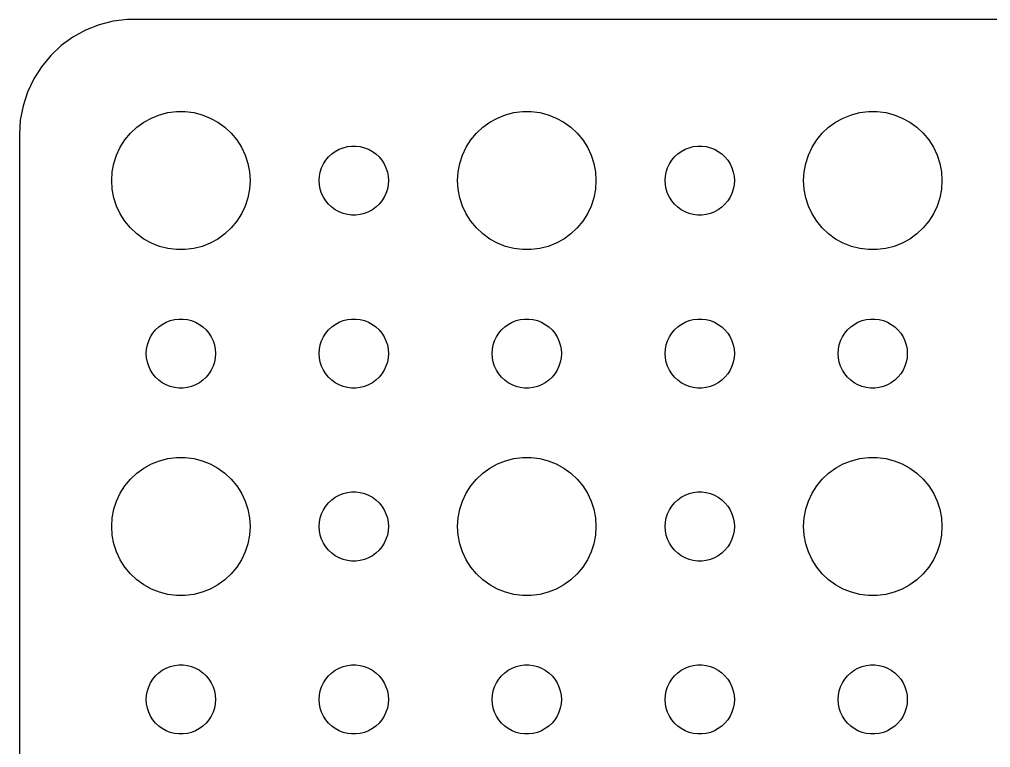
# Model space of a CAD drawing. Header units: metres. Extents: x -44.5 to 44.5, y -29.5 to 29.5.
# Drawn here: x -44.5 to -2.39, y -2.09 to 29.49 of the extents above; entities that cross this region are included whole.
import ezdxf

# ---------------------------------------------------------------- set-up
doc = ezdxf.new("R2010")
doc.units = ezdxf.units.M

msp = doc.modelspace()

# ---------------------------------------------------------------- linework, layer by layer
for p, q in [((-39.8139, 29.4901), (-40.4369, 29.4114)), ((39.8139, 29.4901), (-39.8139, 29.4901)), ((-41.0451, 29.2553), (-41.6289, 29.0241)), ((-40.4369, 29.4114), (-41.0451, 29.2553)), ((-42.1791, 28.7216), (-42.6871, 28.3526)), ((-41.6289, 29.0241), (-42.1791, 28.7216)), ((-42.6871, 28.3526), (-43.1448, 27.9227)), ((-43.1448, 27.9227), (-43.5451, 27.4389)), ((-43.5451, 27.4389), (-43.8815, 26.9088)), ((-43.8815, 26.9088), (-44.1489, 26.3406)), ((-44.1489, 26.3406), (-44.3429, 25.7434)), ((-44.3429, 25.7434), (-44.4606, 25.1267)), ((-38.7773, 25.2145), (-38.427, 25.3532)), ((-38.427, 25.3532), (-38.0621, 25.4469)), ((-38.0621, 25.4469), (-37.6884, 25.4941)), ((-37.6884, 25.4941), (-37.3116, 25.4941)), ((-37.3116, 25.4941), (-36.9379, 25.4469)), ((-36.9379, 25.4469), (-36.5729, 25.3532)), ((-36.5729, 25.3532), (-36.2227, 25.2145)), ((-23.7773, 25.2145), (-23.427, 25.3532)), ((-23.427, 25.3532), (-23.0621, 25.4469)), ((-23.0621, 25.4469), (-22.6884, 25.4941)), ((-22.6884, 25.4941), (-22.3116, 25.4941)), ((-22.3116, 25.4941), (-21.9379, 25.4469)), ((-21.9379, 25.4469), (-21.5729, 25.3532)), ((-21.5729, 25.3532), (-21.2227, 25.2145)), ((-8.77733, 25.2145), (-8.42705, 25.3532)), ((-8.42705, 25.3532), (-8.06213, 25.4469)), ((-8.06213, 25.4469), (-7.68837, 25.4941)), ((-7.68837, 25.4941), (-7.31161, 25.4941)), ((-7.31161, 25.4941), (-6.93785, 25.4469)), ((-6.93785, 25.4469), (-6.57294, 25.3532)), ((-6.57294, 25.3532), (-6.22266, 25.2145)), ((-44.4606, 25.1267), (-44.5, 24.5)), ((-39.4123, 24.8115), (-39.1075, 25.033)), ((-39.1075, 25.033), (-38.7773, 25.2145)), ((-36.2227, 25.2145), (-35.8925, 25.033)), ((-35.8925, 25.033), (-35.5877, 24.8115)), ((-24.4123, 24.8115), (-24.1075, 25.033)), ((-24.1075, 25.033), (-23.7773, 25.2145)), ((-21.2227, 25.2145), (-20.8925, 25.033)), ((-20.8925, 25.033), (-20.5877, 24.8115)), ((-9.41226, 24.8115), (-9.10747, 25.033)), ((-9.10747, 25.033), (-8.77733, 25.2145)), ((-6.22266, 25.2145), (-5.89252, 25.033)), ((-5.89252, 25.033), (-5.58772, 24.8115)), ((-44.5, 24.5), (-44.5, -24.5)), ((-39.927, 24.2634), (-39.6869, 24.5536)), ((-39.6869, 24.5536), (-39.4123, 24.8115)), ((-35.5877, 24.8115), (-35.3131, 24.5536)), ((-35.3131, 24.5536), (-35.0729, 24.2634)), ((-24.927, 24.2634), (-24.6869, 24.5536)), ((-24.6869, 24.5536), (-24.4123, 24.8115)), ((-20.5877, 24.8115), (-20.3131, 24.5536)), ((-20.3131, 24.5536), (-20.0729, 24.2634)), ((-9.92705, 24.2634), (-9.6869, 24.5536)), ((-9.6869, 24.5536), (-9.41226, 24.8115)), ((-5.58772, 24.8115), (-5.31308, 24.5536)), ((-5.31308, 24.5536), (-5.07294, 24.2634)), ((-40.1289, 23.9453), (-39.927, 24.2634)), ((-35.0729, 24.2634), (-34.8711, 23.9453)), ((-25.1289, 23.9453), (-24.927, 24.2634)), ((-20.0729, 24.2634), (-19.8711, 23.9453)), ((-10.1289, 23.9453), (-9.92705, 24.2634)), ((-5.07294, 24.2634), (-4.87108, 23.9453)), ((-40.4057, 23.2461), (-40.2893, 23.6044)), ((-40.2893, 23.6044), (-40.1289, 23.9453)), ((-34.8711, 23.9453), (-34.7107, 23.6044)), ((-34.7107, 23.6044), (-34.5942, 23.2461)), ((-31.0934, 23.5268), (-30.9561, 23.6558)), ((-30.9561, 23.6558), (-30.8037, 23.7665)), ((-30.8037, 23.7665), (-30.6387, 23.8572)), ((-30.6387, 23.8572), (-30.4635, 23.9266)), ((-30.4635, 23.9266), (-30.2811, 23.9734)), ((-30.2811, 23.9734), (-30.0942, 23.997)), ((-30.0942, 23.997), (-29.9058, 23.997)), ((-29.9058, 23.997), (-29.7189, 23.9734)), ((-29.7189, 23.9734), (-29.5365, 23.9266)), ((-29.5365, 23.9266), (-29.3613, 23.8572)), ((-29.3613, 23.8572), (-29.1963, 23.7665)), ((-29.1963, 23.7665), (-29.0439, 23.6558)), ((-29.0439, 23.6558), (-28.9065, 23.5268)), ((-25.4057, 23.2461), (-25.2893, 23.6044)), ((-25.2893, 23.6044), (-25.1289, 23.9453)), ((-19.8711, 23.9453), (-19.7107, 23.6044)), ((-19.7107, 23.6044), (-19.5942, 23.2461)), ((-16.0934, 23.5268), (-15.9561, 23.6558)), ((-15.9561, 23.6558), (-15.8037, 23.7665)), ((-15.8037, 23.7665), (-15.6387, 23.8572)), ((-15.6387, 23.8572), (-15.4635, 23.9266)), ((-15.4635, 23.9266), (-15.2811, 23.9734)), ((-15.2811, 23.9734), (-15.0942, 23.997)), ((-15.0942, 23.997), (-14.9058, 23.997)), ((-14.9058, 23.997), (-14.7189, 23.9734)), ((-14.7189, 23.9734), (-14.5365, 23.9266)), ((-14.5365, 23.9266), (-14.3613, 23.8572)), ((-14.3613, 23.8572), (-14.1963, 23.7665)), ((-14.1963, 23.7665), (-14.0439, 23.6558)), ((-14.0439, 23.6558), (-13.9065, 23.5268)), ((-10.4057, 23.2461), (-10.2893, 23.6044)), ((-10.2893, 23.6044), (-10.1289, 23.9453)), ((-4.87108, 23.9453), (-4.71066, 23.6044)), ((-4.71066, 23.6044), (-4.59424, 23.2461)), ((-40.4763, 22.876), (-40.4057, 23.2461)), ((-34.5942, 23.2461), (-34.5237, 22.876)), ((-31.3947, 23.0522), (-31.3145, 23.2226)), ((-31.3145, 23.2226), (-31.2135, 23.3817)), ((-31.2135, 23.3817), (-31.0934, 23.5268)), ((-28.9065, 23.5268), (-28.7865, 23.3817)), ((-28.7865, 23.3817), (-28.6855, 23.2226)), ((-28.6855, 23.2226), (-28.6053, 23.0522)), ((-25.4763, 22.876), (-25.4057, 23.2461)), ((-19.5942, 23.2461), (-19.5237, 22.876)), ((-16.3947, 23.0522), (-16.3145, 23.2226)), ((-16.3145, 23.2226), (-16.2135, 23.3817)), ((-16.2135, 23.3817), (-16.0934, 23.5268)), ((-13.9065, 23.5268), (-13.7865, 23.3817)), ((-13.7865, 23.3817), (-13.6855, 23.2226)), ((-13.6855, 23.2226), (-13.6053, 23.0522)), ((-10.4763, 22.876), (-10.4057, 23.2461)), ((-4.59424, 23.2461), (-4.52365, 22.876)), ((-40.5, 22.5), (-40.4763, 22.876)), ((-34.5237, 22.876), (-34.5, 22.5)), ((-31.4882, 22.688), (-31.4529, 22.873)), ((-31.4529, 22.873), (-31.3947, 23.0522)), ((-28.6053, 23.0522), (-28.5471, 22.873)), ((-28.5471, 22.873), (-28.5118, 22.688)), ((-25.5, 22.5), (-25.4763, 22.876)), ((-19.5237, 22.876), (-19.5, 22.5)), ((-16.4882, 22.688), (-16.4529, 22.873)), ((-16.4529, 22.873), (-16.3947, 23.0522)), ((-13.6053, 23.0522), (-13.5471, 22.873)), ((-13.5471, 22.873), (-13.5118, 22.688)), ((-10.5, 22.5), (-10.4763, 22.876)), ((-4.52365, 22.876), (-4.5, 22.5)), ((-40.4763, 22.124), (-40.5, 22.5)), ((-34.5, 22.5), (-34.5237, 22.124)), ((-31.5, 22.5), (-31.4882, 22.688)), ((-31.4882, 22.312), (-31.5, 22.5)), ((-28.5118, 22.688), (-28.5, 22.5)), ((-28.5, 22.5), (-28.5118, 22.312)), ((-25.4763, 22.124), (-25.5, 22.5)), ((-19.5, 22.5), (-19.5237, 22.124)), ((-16.5, 22.5), (-16.4882, 22.688)), ((-16.4882, 22.312), (-16.5, 22.5)), ((-13.5118, 22.688), (-13.5, 22.5)), ((-13.5, 22.5), (-13.5118, 22.312)), ((-10.4763, 22.124), (-10.5, 22.5)), ((-4.5, 22.5), (-4.52365, 22.124)), ((-40.4057, 21.7539), (-40.4763, 22.124)), ((-34.5237, 22.124), (-34.5942, 21.7539)), ((-31.4529, 22.127), (-31.4882, 22.312)), ((-31.3947, 21.9478), (-31.4529, 22.127)), ((-31.3145, 21.7774), (-31.3947, 21.9478)), ((-28.6053, 21.9478), (-28.6855, 21.7774)), ((-28.5471, 22.127), (-28.6053, 21.9478)), ((-28.5118, 22.312), (-28.5471, 22.127)), ((-25.4057, 21.7539), (-25.4763, 22.124)), ((-19.5237, 22.124), (-19.5942, 21.7539)), ((-16.4529, 22.127), (-16.4882, 22.312)), ((-16.3947, 21.9478), (-16.4529, 22.127)), ((-16.3145, 21.7774), (-16.3947, 21.9478)), ((-13.6053, 21.9478), (-13.6855, 21.7774)), ((-13.5471, 22.127), (-13.6053, 21.9478)), ((-13.5118, 22.312), (-13.5471, 22.127)), ((-10.4057, 21.7539), (-10.4763, 22.124)), ((-4.52365, 22.124), (-4.59424, 21.7539)), ((-40.2893, 21.3956), (-40.4057, 21.7539)), ((-34.5942, 21.7539), (-34.7107, 21.3956)), ((-31.2135, 21.6183), (-31.3145, 21.7774)), ((-31.0934, 21.4732), (-31.2135, 21.6183)), ((-28.7865, 21.6183), (-28.9065, 21.4732)), ((-28.6855, 21.7774), (-28.7865, 21.6183)), ((-25.2893, 21.3956), (-25.4057, 21.7539)), ((-19.5942, 21.7539), (-19.7107, 21.3956)), ((-16.2135, 21.6183), (-16.3145, 21.7774)), ((-16.0934, 21.4732), (-16.2135, 21.6183)), ((-13.7865, 21.6183), (-13.9065, 21.4732)), ((-13.6855, 21.7774), (-13.7865, 21.6183)), ((-10.2893, 21.3956), (-10.4057, 21.7539)), ((-4.59424, 21.7539), (-4.71066, 21.3956)), ((-40.1289, 21.0547), (-40.2893, 21.3956)), ((-34.7107, 21.3956), (-34.8711, 21.0547)), ((-30.9561, 21.3442), (-31.0934, 21.4732)), ((-30.8037, 21.2335), (-30.9561, 21.3442)), ((-30.6387, 21.1427), (-30.8037, 21.2335)), ((-30.4635, 21.0734), (-30.6387, 21.1427)), ((-30.2811, 21.0266), (-30.4635, 21.0734)), ((-29.5365, 21.0734), (-29.7189, 21.0266)), ((-29.3613, 21.1427), (-29.5365, 21.0734)), ((-29.1963, 21.2335), (-29.3613, 21.1427)), ((-29.0439, 21.3442), (-29.1963, 21.2335)), ((-28.9065, 21.4732), (-29.0439, 21.3442)), ((-25.1289, 21.0547), (-25.2893, 21.3956)), ((-19.7107, 21.3956), (-19.8711, 21.0547)), ((-15.9561, 21.3442), (-16.0934, 21.4732)), ((-15.8037, 21.2335), (-15.9561, 21.3442)), ((-15.6387, 21.1427), (-15.8037, 21.2335)), ((-15.4635, 21.0734), (-15.6387, 21.1427)), ((-15.2811, 21.0266), (-15.4635, 21.0734)), ((-14.5365, 21.0734), (-14.7189, 21.0266)), ((-14.3613, 21.1427), (-14.5365, 21.0734)), ((-14.1963, 21.2335), (-14.3613, 21.1427)), ((-14.0439, 21.3442), (-14.1963, 21.2335)), ((-13.9065, 21.4732), (-14.0439, 21.3442)), ((-10.1289, 21.0547), (-10.2893, 21.3956)), ((-4.71066, 21.3956), (-4.87108, 21.0547)), ((-39.927, 20.7366), (-40.1289, 21.0547)), ((-39.6869, 20.4464), (-39.927, 20.7366)), ((-35.0729, 20.7366), (-35.3131, 20.4464)), ((-34.8711, 21.0547), (-35.0729, 20.7366)), ((-30.0942, 21.003), (-30.2811, 21.0266)), ((-29.9058, 21.003), (-30.0942, 21.003)), ((-29.7189, 21.0266), (-29.9058, 21.003)), ((-24.927, 20.7366), (-25.1289, 21.0547)), ((-24.6869, 20.4464), (-24.927, 20.7366)), ((-20.0729, 20.7366), (-20.3131, 20.4464)), ((-19.8711, 21.0547), (-20.0729, 20.7366)), ((-15.0942, 21.003), (-15.2811, 21.0266)), ((-14.9058, 21.003), (-15.0942, 21.003)), ((-14.7189, 21.0266), (-14.9058, 21.003)), ((-9.92705, 20.7366), (-10.1289, 21.0547)), ((-9.6869, 20.4464), (-9.92705, 20.7366)), ((-5.07294, 20.7366), (-5.31308, 20.4464)), ((-4.87108, 21.0547), (-5.07294, 20.7366)), ((-39.4123, 20.1884), (-39.6869, 20.4464)), ((-35.3131, 20.4464), (-35.5877, 20.1884)), ((-24.4123, 20.1884), (-24.6869, 20.4464)), ((-20.3131, 20.4464), (-20.5877, 20.1884)), ((-9.41226, 20.1884), (-9.6869, 20.4464)), ((-5.31308, 20.4464), (-5.58772, 20.1884)), ((-39.1075, 19.967), (-39.4123, 20.1884)), ((-38.7773, 19.7855), (-39.1075, 19.967)), ((-35.8925, 19.967), (-36.2227, 19.7855)), ((-35.5877, 20.1884), (-35.8925, 19.967)), ((-24.1075, 19.967), (-24.4123, 20.1884)), ((-23.7773, 19.7855), (-24.1075, 19.967)), ((-20.8925, 19.967), (-21.2227, 19.7855)), ((-20.5877, 20.1884), (-20.8925, 19.967)), ((-9.10747, 19.967), (-9.41226, 20.1884)), ((-8.77733, 19.7855), (-9.10747, 19.967)), ((-5.89252, 19.967), (-6.22266, 19.7855)), ((-5.58772, 20.1884), (-5.89252, 19.967)), ((-38.427, 19.6468), (-38.7773, 19.7855)), ((-38.0621, 19.5531), (-38.427, 19.6468)), ((-37.6884, 19.5059), (-38.0621, 19.5531)), ((-37.3116, 19.5059), (-37.6884, 19.5059)), ((-36.9379, 19.5531), (-37.3116, 19.5059)), ((-36.5729, 19.6468), (-36.9379, 19.5531)), ((-36.2227, 19.7855), (-36.5729, 19.6468)), ((-23.427, 19.6468), (-23.7773, 19.7855)), ((-23.0621, 19.5531), (-23.427, 19.6468)), ((-22.6884, 19.5059), (-23.0621, 19.5531)), ((-22.3116, 19.5059), (-22.6884, 19.5059)), ((-21.9379, 19.5531), (-22.3116, 19.5059)), ((-21.5729, 19.6468), (-21.9379, 19.5531)), ((-21.2227, 19.7855), (-21.5729, 19.6468)), ((-8.42705, 19.6468), (-8.77733, 19.7855)), ((-8.06213, 19.5531), (-8.42705, 19.6468)), ((-7.68837, 19.5059), (-8.06213, 19.5531)), ((-7.31161, 19.5059), (-7.68837, 19.5059)), ((-6.93785, 19.5531), (-7.31161, 19.5059)), ((-6.57294, 19.6468), (-6.93785, 19.5531)), ((-6.22266, 19.7855), (-6.57294, 19.6468)), ((-38.1387, 16.3572), (-37.9635, 16.4266)), ((-37.9635, 16.4266), (-37.7811, 16.4734)), ((-37.7811, 16.4734), (-37.5942, 16.497)), ((-37.5942, 16.497), (-37.4058, 16.497)), ((-37.4058, 16.497), (-37.2189, 16.4734)), ((-37.2189, 16.4734), (-37.0365, 16.4266)), ((-37.0365, 16.4266), (-36.8613, 16.3572)), ((-30.6387, 16.3572), (-30.4635, 16.4266)), ((-30.4635, 16.4266), (-30.2811, 16.4734)), ((-30.2811, 16.4734), (-30.0942, 16.497)), ((-30.0942, 16.497), (-29.9058, 16.497)), ((-29.9058, 16.497), (-29.7189, 16.4734)), ((-29.7189, 16.4734), (-29.5365, 16.4266)), ((-29.5365, 16.4266), (-29.3613, 16.3572)), ((-23.1387, 16.3572), (-22.9635, 16.4266)), ((-22.9635, 16.4266), (-22.7811, 16.4734)), ((-22.7811, 16.4734), (-22.5942, 16.497)), ((-22.5942, 16.497), (-22.4058, 16.497)), ((-22.4058, 16.497), (-22.2189, 16.4734)), ((-22.2189, 16.4734), (-22.0365, 16.4266)), ((-22.0365, 16.4266), (-21.8613, 16.3572)), ((-15.6387, 16.3572), (-15.4635, 16.4266)), ((-15.4635, 16.4266), (-15.2811, 16.4734)), ((-15.2811, 16.4734), (-15.0942, 16.497)), ((-15.0942, 16.497), (-14.9058, 16.497)), ((-14.9058, 16.497), (-14.7189, 16.4734)), ((-14.7189, 16.4734), (-14.5365, 16.4266)), ((-14.5365, 16.4266), (-14.3613, 16.3572)), ((-8.13866, 16.3572), (-7.96352, 16.4266)), ((-7.96352, 16.4266), (-7.78107, 16.4734)), ((-7.78107, 16.4734), (-7.59418, 16.497)), ((-7.59418, 16.497), (-7.40581, 16.497)), ((-7.40581, 16.497), (-7.21892, 16.4734)), ((-7.21892, 16.4734), (-7.03647, 16.4266)), ((-7.03647, 16.4266), (-6.86133, 16.3572)), ((-38.7135, 15.8817), (-38.5934, 16.0268)), ((-38.5934, 16.0268), (-38.4561, 16.1558)), ((-38.4561, 16.1558), (-38.3037, 16.2665)), ((-38.3037, 16.2665), (-38.1387, 16.3572)), ((-36.8613, 16.3572), (-36.6963, 16.2665)), ((-36.6963, 16.2665), (-36.5439, 16.1558)), ((-36.5439, 16.1558), (-36.4065, 16.0268)), ((-36.4065, 16.0268), (-36.2865, 15.8817)), ((-31.2135, 15.8817), (-31.0934, 16.0268)), ((-31.0934, 16.0268), (-30.9561, 16.1558)), ((-30.9561, 16.1558), (-30.8037, 16.2665)), ((-30.8037, 16.2665), (-30.6387, 16.3572)), ((-29.3613, 16.3572), (-29.1963, 16.2665)), ((-29.1963, 16.2665), (-29.0439, 16.1558)), ((-29.0439, 16.1558), (-28.9065, 16.0268)), ((-28.9065, 16.0268), (-28.7865, 15.8817)), ((-23.7135, 15.8817), (-23.5934, 16.0268)), ((-23.5934, 16.0268), (-23.4561, 16.1558)), ((-23.4561, 16.1558), (-23.3037, 16.2665)), ((-23.3037, 16.2665), (-23.1387, 16.3572)), ((-21.8613, 16.3572), (-21.6963, 16.2665)), ((-21.6963, 16.2665), (-21.5439, 16.1558)), ((-21.5439, 16.1558), (-21.4065, 16.0268)), ((-21.4065, 16.0268), (-21.2865, 15.8817)), ((-16.2135, 15.8817), (-16.0934, 16.0268)), ((-16.0934, 16.0268), (-15.9561, 16.1558)), ((-15.9561, 16.1558), (-15.8037, 16.2665)), ((-15.8037, 16.2665), (-15.6387, 16.3572)), ((-14.3613, 16.3572), (-14.1963, 16.2665)), ((-14.1963, 16.2665), (-14.0439, 16.1558)), ((-14.0439, 16.1558), (-13.9065, 16.0268)), ((-13.9065, 16.0268), (-13.7865, 15.8817)), ((-8.71352, 15.8817), (-8.59344, 16.0268)), ((-8.59344, 16.0268), (-8.45613, 16.1558)), ((-8.45613, 16.1558), (-8.30373, 16.2665)), ((-8.30373, 16.2665), (-8.13866, 16.3572)), ((-6.86133, 16.3572), (-6.69626, 16.2665)), ((-6.69626, 16.2665), (-6.54385, 16.1558)), ((-6.54385, 16.1558), (-6.40654, 16.0268)), ((-6.40654, 16.0268), (-6.28647, 15.8817)), ((-38.8947, 15.5522), (-38.8145, 15.7226)), ((-38.8145, 15.7226), (-38.7135, 15.8817)), ((-36.2865, 15.8817), (-36.1855, 15.7226)), ((-36.1855, 15.7226), (-36.1053, 15.5522)), ((-31.3947, 15.5522), (-31.3145, 15.7226)), ((-31.3145, 15.7226), (-31.2135, 15.8817)), ((-28.7865, 15.8817), (-28.6855, 15.7226)), ((-28.6855, 15.7226), (-28.6053, 15.5522)), ((-23.8947, 15.5522), (-23.8145, 15.7226)), ((-23.8145, 15.7226), (-23.7135, 15.8817)), ((-21.2865, 15.8817), (-21.1855, 15.7226)), ((-21.1855, 15.7226), (-21.1053, 15.5522)), ((-16.3947, 15.5522), (-16.3145, 15.7226)), ((-16.3145, 15.7226), (-16.2135, 15.8817)), ((-13.7865, 15.8817), (-13.6855, 15.7226)), ((-13.6855, 15.7226), (-13.6053, 15.5522)), ((-8.89465, 15.5522), (-8.81445, 15.7226)), ((-8.81445, 15.7226), (-8.71352, 15.8817)), ((-6.28647, 15.8817), (-6.18553, 15.7226)), ((-6.18553, 15.7226), (-6.10533, 15.5522)), ((-39, 15), (-38.9882, 15.188)), ((-38.9882, 15.188), (-38.9529, 15.373)), ((-38.9529, 15.373), (-38.8947, 15.5522)), ((-36.1053, 15.5522), (-36.0471, 15.373)), ((-36.0471, 15.373), (-36.0118, 15.188)), ((-36.0118, 15.188), (-36, 15)), ((-31.5, 15), (-31.4882, 15.188)), ((-31.4882, 15.188), (-31.4529, 15.373)), ((-31.4529, 15.373), (-31.3947, 15.5522)), ((-28.6053, 15.5522), (-28.5471, 15.373)), ((-28.5471, 15.373), (-28.5118, 15.188)), ((-28.5118, 15.188), (-28.5, 15)), ((-24, 15), (-23.9882, 15.188)), ((-23.9882, 15.188), (-23.9529, 15.373)), ((-23.9529, 15.373), (-23.8947, 15.5522)), ((-21.1053, 15.5522), (-21.0471, 15.373)), ((-21.0471, 15.373), (-21.0118, 15.188)), ((-21.0118, 15.188), (-21, 15)), ((-16.5, 15), (-16.4882, 15.188)), ((-16.4882, 15.188), (-16.4529, 15.373)), ((-16.4529, 15.373), (-16.3947, 15.5522)), ((-13.6053, 15.5522), (-13.5471, 15.373)), ((-13.5471, 15.373), (-13.5118, 15.188)), ((-13.5118, 15.188), (-13.5, 15)), ((-9, 15), (-8.98816, 15.188)), ((-8.98816, 15.188), (-8.95287, 15.373)), ((-8.95287, 15.373), (-8.89465, 15.5522)), ((-6.10533, 15.5522), (-6.04712, 15.373)), ((-6.04712, 15.373), (-6.01183, 15.188)), ((-6.01183, 15.188), (-6, 15)), ((-38.9882, 14.812), (-39, 15)), ((-38.9529, 14.627), (-38.9882, 14.812)), ((-36.0118, 14.812), (-36.0471, 14.627)), ((-36, 15), (-36.0118, 14.812)), ((-31.4882, 14.812), (-31.5, 15)), ((-31.4529, 14.627), (-31.4882, 14.812)), ((-28.5118, 14.812), (-28.5471, 14.627)), ((-28.5, 15), (-28.5118, 14.812)), ((-23.9882, 14.812), (-24, 15)), ((-23.9529, 14.627), (-23.9882, 14.812)), ((-21.0118, 14.812), (-21.0471, 14.627)), ((-21, 15), (-21.0118, 14.812)), ((-16.4882, 14.812), (-16.5, 15)), ((-16.4529, 14.627), (-16.4882, 14.812)), ((-13.5118, 14.812), (-13.5471, 14.627)), ((-13.5, 15), (-13.5118, 14.812)), ((-8.98816, 14.812), (-9, 15)), ((-8.95287, 14.627), (-8.98816, 14.812)), ((-6.01183, 14.812), (-6.04712, 14.627)), ((-6, 15), (-6.01183, 14.812)), ((-38.8947, 14.4478), (-38.9529, 14.627)), ((-38.8145, 14.2774), (-38.8947, 14.4478)), ((-36.1053, 14.4478), (-36.1855, 14.2774)), ((-36.0471, 14.627), (-36.1053, 14.4478)), ((-31.3947, 14.4478), (-31.4529, 14.627)), ((-31.3145, 14.2774), (-31.3947, 14.4478)), ((-28.6053, 14.4478), (-28.6855, 14.2774)), ((-28.5471, 14.627), (-28.6053, 14.4478)), ((-23.8947, 14.4478), (-23.9529, 14.627)), ((-23.8145, 14.2774), (-23.8947, 14.4478)), ((-21.1053, 14.4478), (-21.1855, 14.2774)), ((-21.0471, 14.627), (-21.1053, 14.4478)), ((-16.3947, 14.4478), (-16.4529, 14.627)), ((-16.3145, 14.2774), (-16.3947, 14.4478)), ((-13.6053, 14.4478), (-13.6855, 14.2774)), ((-13.5471, 14.627), (-13.6053, 14.4478)), ((-8.89465, 14.4478), (-8.95287, 14.627)), ((-8.81445, 14.2774), (-8.89465, 14.4478)), ((-6.10533, 14.4478), (-6.18553, 14.2774)), ((-6.04712, 14.627), (-6.10533, 14.4478)), ((-38.7135, 14.1183), (-38.8145, 14.2774)), ((-38.5934, 13.9732), (-38.7135, 14.1183)), ((-38.4561, 13.8442), (-38.5934, 13.9732)), ((-36.4065, 13.9732), (-36.5439, 13.8442)), ((-36.2865, 14.1183), (-36.4065, 13.9732)), ((-36.1855, 14.2774), (-36.2865, 14.1183)), ((-31.2135, 14.1183), (-31.3145, 14.2774)), ((-31.0934, 13.9732), (-31.2135, 14.1183)), ((-30.9561, 13.8442), (-31.0934, 13.9732)), ((-28.9065, 13.9732), (-29.0439, 13.8442)), ((-28.7865, 14.1183), (-28.9065, 13.9732)), ((-28.6855, 14.2774), (-28.7865, 14.1183)), ((-23.7135, 14.1183), (-23.8145, 14.2774)), ((-23.5934, 13.9732), (-23.7135, 14.1183)), ((-23.4561, 13.8442), (-23.5934, 13.9732)), ((-21.4065, 13.9732), (-21.5439, 13.8442)), ((-21.2865, 14.1183), (-21.4065, 13.9732)), ((-21.1855, 14.2774), (-21.2865, 14.1183)), ((-16.2135, 14.1183), (-16.3145, 14.2774)), ((-16.0934, 13.9732), (-16.2135, 14.1183)), ((-15.9561, 13.8442), (-16.0934, 13.9732)), ((-13.9065, 13.9732), (-14.0439, 13.8442)), ((-13.7865, 14.1183), (-13.9065, 13.9732)), ((-13.6855, 14.2774), (-13.7865, 14.1183)), ((-8.71352, 14.1183), (-8.81445, 14.2774)), ((-8.59344, 13.9732), (-8.71352, 14.1183)), ((-8.45613, 13.8442), (-8.59344, 13.9732)), ((-6.40654, 13.9732), (-6.54385, 13.8442)), ((-6.28647, 14.1183), (-6.40654, 13.9732)), ((-6.18553, 14.2774), (-6.28647, 14.1183)), ((-38.3037, 13.7335), (-38.4561, 13.8442)), ((-38.1387, 13.6427), (-38.3037, 13.7335)), ((-37.9635, 13.5734), (-38.1387, 13.6427)), ((-37.7811, 13.5266), (-37.9635, 13.5734)), ((-37.5942, 13.5029), (-37.7811, 13.5266)), ((-37.4058, 13.5029), (-37.5942, 13.5029)), ((-37.2189, 13.5266), (-37.4058, 13.5029)), ((-37.0365, 13.5734), (-37.2189, 13.5266)), ((-36.8613, 13.6427), (-37.0365, 13.5734)), ((-36.6963, 13.7335), (-36.8613, 13.6427)), ((-36.5439, 13.8442), (-36.6963, 13.7335)), ((-30.8037, 13.7335), (-30.9561, 13.8442)), ((-30.6387, 13.6427), (-30.8037, 13.7335)), ((-30.4635, 13.5734), (-30.6387, 13.6427)), ((-30.2811, 13.5266), (-30.4635, 13.5734)), ((-30.0942, 13.5029), (-30.2811, 13.5266)), ((-29.9058, 13.5029), (-30.0942, 13.5029)), ((-29.7189, 13.5266), (-29.9058, 13.5029)), ((-29.5365, 13.5734), (-29.7189, 13.5266)), ((-29.3613, 13.6427), (-29.5365, 13.5734)), ((-29.1963, 13.7335), (-29.3613, 13.6427)), ((-29.0439, 13.8442), (-29.1963, 13.7335)), ((-23.3037, 13.7335), (-23.4561, 13.8442)), ((-23.1387, 13.6427), (-23.3037, 13.7335)), ((-22.9635, 13.5734), (-23.1387, 13.6427)), ((-22.7811, 13.5266), (-22.9635, 13.5734)), ((-22.5942, 13.5029), (-22.7811, 13.5266)), ((-22.4058, 13.5029), (-22.5942, 13.5029)), ((-22.2189, 13.5266), (-22.4058, 13.5029)), ((-22.0365, 13.5734), (-22.2189, 13.5266)), ((-21.8613, 13.6427), (-22.0365, 13.5734)), ((-21.6963, 13.7335), (-21.8613, 13.6427)), ((-21.5439, 13.8442), (-21.6963, 13.7335)), ((-15.8037, 13.7335), (-15.9561, 13.8442)), ((-15.6387, 13.6427), (-15.8037, 13.7335)), ((-15.4635, 13.5734), (-15.6387, 13.6427)), ((-15.2811, 13.5266), (-15.4635, 13.5734)), ((-15.0942, 13.5029), (-15.2811, 13.5266)), ((-14.9058, 13.5029), (-15.0942, 13.5029)), ((-14.7189, 13.5266), (-14.9058, 13.5029)), ((-14.5365, 13.5734), (-14.7189, 13.5266)), ((-14.3613, 13.6427), (-14.5365, 13.5734)), ((-14.1963, 13.7335), (-14.3613, 13.6427)), ((-14.0439, 13.8442), (-14.1963, 13.7335)), ((-8.30373, 13.7335), (-8.45613, 13.8442)), ((-8.13866, 13.6427), (-8.30373, 13.7335)), ((-7.96352, 13.5734), (-8.13866, 13.6427)), ((-7.78107, 13.5266), (-7.96352, 13.5734)), ((-7.59418, 13.5029), (-7.78107, 13.5266)), ((-7.40581, 13.5029), (-7.59418, 13.5029)), ((-7.21892, 13.5266), (-7.40581, 13.5029)), ((-7.03647, 13.5734), (-7.21892, 13.5266)), ((-6.86133, 13.6427), (-7.03647, 13.5734)), ((-6.69626, 13.7335), (-6.86133, 13.6427)), ((-6.54385, 13.8442), (-6.69626, 13.7335)), ((-39.1075, 10.033), (-38.7773, 10.2145)), ((-38.7773, 10.2145), (-38.427, 10.3532)), ((-38.427, 10.3532), (-38.0621, 10.4469)), ((-38.0621, 10.4469), (-37.6884, 10.4941)), ((-37.6884, 10.4941), (-37.3116, 10.4941)), ((-37.3116, 10.4941), (-36.9379, 10.4469)), ((-36.9379, 10.4469), (-36.5729, 10.3532)), ((-36.5729, 10.3532), (-36.2227, 10.2145)), ((-36.2227, 10.2145), (-35.8925, 10.033)), ((-24.1075, 10.033), (-23.7773, 10.2145)), ((-23.7773, 10.2145), (-23.427, 10.3532)), ((-23.427, 10.3532), (-23.0621, 10.4469)), ((-23.0621, 10.4469), (-22.6884, 10.4941)), ((-22.6884, 10.4941), (-22.3116, 10.4941)), ((-22.3116, 10.4941), (-21.9379, 10.4469)), ((-21.9379, 10.4469), (-21.5729, 10.3532)), ((-21.5729, 10.3532), (-21.2227, 10.2145)), ((-21.2227, 10.2145), (-20.8925, 10.033)), ((-9.10747, 10.033), (-8.77733, 10.2145)), ((-8.77733, 10.2145), (-8.42705, 10.3532)), ((-8.42705, 10.3532), (-8.06213, 10.4469)), ((-8.06213, 10.4469), (-7.68837, 10.4941)), ((-7.68837, 10.4941), (-7.31161, 10.4941)), ((-7.31161, 10.4941), (-6.93785, 10.4469)), ((-6.93785, 10.4469), (-6.57294, 10.3532)), ((-6.57294, 10.3532), (-6.22266, 10.2145)), ((-6.22266, 10.2145), (-5.89252, 10.033)), ((-39.6869, 9.55363), (-39.4123, 9.81154)), ((-39.4123, 9.81154), (-39.1075, 10.033)), ((-35.8925, 10.033), (-35.5877, 9.81154)), ((-35.5877, 9.81154), (-35.3131, 9.55363)), ((-24.6869, 9.55363), (-24.4123, 9.81154)), ((-24.4123, 9.81154), (-24.1075, 10.033)), ((-20.8925, 10.033), (-20.5877, 9.81154)), ((-20.5877, 9.81154), (-20.3131, 9.55363)), ((-9.6869, 9.55363), (-9.41226, 9.81154)), ((-9.41226, 9.81154), (-9.10747, 10.033)), ((-5.89252, 10.033), (-5.58772, 9.81154)), ((-5.58772, 9.81154), (-5.31308, 9.55363)), ((-39.927, 9.26335), (-39.6869, 9.55363)), ((-35.3131, 9.55363), (-35.0729, 9.26335)), ((-24.927, 9.26335), (-24.6869, 9.55363)), ((-20.3131, 9.55363), (-20.0729, 9.26335)), ((-9.92705, 9.26335), (-9.6869, 9.55363)), ((-5.31308, 9.55363), (-5.07294, 9.26335)), ((-40.2893, 8.60437), (-40.1289, 8.94525)), ((-40.1289, 8.94525), (-39.927, 9.26335)), ((-35.0729, 9.26335), (-34.8711, 8.94525)), ((-34.8711, 8.94525), (-34.7107, 8.60437)), ((-30.8037, 8.76648), (-30.6387, 8.85724)), ((-30.6387, 8.85724), (-30.4635, 8.92657)), ((-30.4635, 8.92657), (-30.2811, 8.97342)), ((-30.2811, 8.97342), (-30.0942, 8.99704)), ((-30.0942, 8.99704), (-29.9058, 8.99704)), ((-29.9058, 8.99704), (-29.7189, 8.97342)), ((-29.7189, 8.97342), (-29.5365, 8.92657)), ((-29.5365, 8.92657), (-29.3613, 8.85724)), ((-29.3613, 8.85724), (-29.1963, 8.76648)), ((-25.2893, 8.60437), (-25.1289, 8.94525)), ((-25.1289, 8.94525), (-24.927, 9.26335)), ((-20.0729, 9.26335), (-19.8711, 8.94525)), ((-19.8711, 8.94525), (-19.7107, 8.60437)), ((-15.8037, 8.76648), (-15.6387, 8.85724)), ((-15.6387, 8.85724), (-15.4635, 8.92657)), ((-15.4635, 8.92657), (-15.2811, 8.97342)), ((-15.2811, 8.97342), (-15.0942, 8.99704)), ((-15.0942, 8.99704), (-14.9058, 8.99704)), ((-14.9058, 8.99704), (-14.7189, 8.97342)), ((-14.7189, 8.97342), (-14.5365, 8.92657)), ((-14.5365, 8.92657), (-14.3613, 8.85724)), ((-14.3613, 8.85724), (-14.1963, 8.76648)), ((-10.2893, 8.60437), (-10.1289, 8.94525)), ((-10.1289, 8.94525), (-9.92705, 9.26335)), ((-5.07294, 9.26335), (-4.87108, 8.94525)), ((-4.87108, 8.94525), (-4.71066, 8.60437)), ((-40.4057, 8.24606), (-40.2893, 8.60437)), ((-34.7107, 8.60437), (-34.5942, 8.24606)), ((-31.2135, 8.38167), (-31.0934, 8.52681)), ((-31.0934, 8.52681), (-30.9561, 8.65576)), ((-30.9561, 8.65576), (-30.8037, 8.76648)), ((-29.1963, 8.76648), (-29.0439, 8.65576)), ((-29.0439, 8.65576), (-28.9065, 8.52681)), ((-28.9065, 8.52681), (-28.7865, 8.38167)), ((-25.4057, 8.24606), (-25.2893, 8.60437)), ((-19.7107, 8.60437), (-19.5942, 8.24606)), ((-16.2135, 8.38167), (-16.0934, 8.52681)), ((-16.0934, 8.52681), (-15.9561, 8.65576)), ((-15.9561, 8.65576), (-15.8037, 8.76648)), ((-14.1963, 8.76648), (-14.0439, 8.65576)), ((-14.0439, 8.65576), (-13.9065, 8.52681)), ((-13.9065, 8.52681), (-13.7865, 8.38167)), ((-10.4057, 8.24606), (-10.2893, 8.60437)), ((-4.71066, 8.60437), (-4.59424, 8.24606)), ((-40.4763, 7.87599), (-40.4057, 8.24606)), ((-34.5942, 8.24606), (-34.5237, 7.87599)), ((-31.4529, 7.87303), (-31.3947, 8.05219)), ((-31.3947, 8.05219), (-31.3145, 8.22263)), ((-31.3145, 8.22263), (-31.2135, 8.38167)), ((-28.7865, 8.38167), (-28.6855, 8.22263)), ((-28.6855, 8.22263), (-28.6053, 8.05219)), ((-28.6053, 8.05219), (-28.5471, 7.87303)), ((-25.4763, 7.87599), (-25.4057, 8.24606)), ((-19.5942, 8.24606), (-19.5237, 7.87599)), ((-16.4529, 7.87303), (-16.3947, 8.05219)), ((-16.3947, 8.05219), (-16.3145, 8.22263)), ((-16.3145, 8.22263), (-16.2135, 8.38167)), ((-13.7865, 8.38167), (-13.6855, 8.22263)), ((-13.6855, 8.22263), (-13.6053, 8.05219)), ((-13.6053, 8.05219), (-13.5471, 7.87303)), ((-10.4763, 7.87599), (-10.4057, 8.24606)), ((-4.59424, 8.24606), (-4.52365, 7.87599)), ((-40.5, 7.5), (-40.4763, 7.87599)), ((-34.5237, 7.87599), (-34.5, 7.5)), ((-31.5, 7.5), (-31.4882, 7.68799)), ((-31.4882, 7.68799), (-31.4529, 7.87303)), ((-28.5471, 7.87303), (-28.5118, 7.68799)), ((-28.5118, 7.68799), (-28.5, 7.5)), ((-25.5, 7.5), (-25.4763, 7.87599)), ((-19.5237, 7.87599), (-19.5, 7.5)), ((-16.5, 7.5), (-16.4882, 7.68799)), ((-16.4882, 7.68799), (-16.4529, 7.87303)), ((-13.5471, 7.87303), (-13.5118, 7.68799)), ((-13.5118, 7.68799), (-13.5, 7.5)), ((-10.5, 7.5), (-10.4763, 7.87599)), ((-4.52365, 7.87599), (-4.5, 7.5)), ((-40.4763, 7.12399), (-40.5, 7.5)), ((-34.5, 7.5), (-34.5237, 7.12399)), ((-31.4882, 7.312), (-31.5, 7.5)), ((-31.4529, 7.12695), (-31.4882, 7.312)), ((-28.5118, 7.312), (-28.5471, 7.12695)), ((-28.5, 7.5), (-28.5118, 7.312)), ((-25.4763, 7.12399), (-25.5, 7.5)), ((-19.5, 7.5), (-19.5237, 7.12399)), ((-16.4882, 7.312), (-16.5, 7.5)), ((-16.4529, 7.12695), (-16.4882, 7.312)), ((-13.5118, 7.312), (-13.5471, 7.12695)), ((-13.5, 7.5), (-13.5118, 7.312)), ((-10.4763, 7.12399), (-10.5, 7.5)), ((-4.5, 7.5), (-4.52365, 7.12399)), ((-40.4057, 6.75392), (-40.4763, 7.12399)), ((-40.2893, 6.39561), (-40.4057, 6.75392)), ((-34.5942, 6.75392), (-34.7107, 6.39561)), ((-34.5237, 7.12399), (-34.5942, 6.75392)), ((-31.3947, 6.9478), (-31.4529, 7.12695)), ((-31.3145, 6.77736), (-31.3947, 6.9478)), ((-31.2135, 6.61832), (-31.3145, 6.77736)), ((-28.6855, 6.77736), (-28.7865, 6.61832)), ((-28.6053, 6.9478), (-28.6855, 6.77736)), ((-28.5471, 7.12695), (-28.6053, 6.9478)), ((-25.4057, 6.75392), (-25.4763, 7.12399)), ((-25.2893, 6.39561), (-25.4057, 6.75392)), ((-19.5942, 6.75392), (-19.7107, 6.39561)), ((-19.5237, 7.12399), (-19.5942, 6.75392)), ((-16.3947, 6.9478), (-16.4529, 7.12695)), ((-16.3145, 6.77736), (-16.3947, 6.9478)), ((-16.2135, 6.61832), (-16.3145, 6.77736)), ((-13.6855, 6.77736), (-13.7865, 6.61832)), ((-13.6053, 6.9478), (-13.6855, 6.77736)), ((-13.5471, 7.12695), (-13.6053, 6.9478)), ((-10.4057, 6.75392), (-10.4763, 7.12399)), ((-10.2893, 6.39561), (-10.4057, 6.75392)), ((-4.59424, 6.75392), (-4.71066, 6.39561)), ((-4.52365, 7.12399), (-4.59424, 6.75392)), ((-40.1289, 6.05473), (-40.2893, 6.39561)), ((-34.7107, 6.39561), (-34.8711, 6.05473)), ((-31.0934, 6.47318), (-31.2135, 6.61832)), ((-30.9561, 6.34422), (-31.0934, 6.47318)), ((-30.8037, 6.23351), (-30.9561, 6.34422)), ((-29.0439, 6.34422), (-29.1963, 6.23351)), ((-28.9065, 6.47318), (-29.0439, 6.34422)), ((-28.7865, 6.61832), (-28.9065, 6.47318)), ((-25.1289, 6.05473), (-25.2893, 6.39561)), ((-19.7107, 6.39561), (-19.8711, 6.05473)), ((-16.0934, 6.47318), (-16.2135, 6.61832)), ((-15.9561, 6.34422), (-16.0934, 6.47318)), ((-15.8037, 6.23351), (-15.9561, 6.34422)), ((-14.0439, 6.34422), (-14.1963, 6.23351)), ((-13.9065, 6.47318), (-14.0439, 6.34422)), ((-13.7865, 6.61832), (-13.9065, 6.47318)), ((-10.1289, 6.05473), (-10.2893, 6.39561)), ((-4.71066, 6.39561), (-4.87108, 6.05473)), ((-39.927, 5.73663), (-40.1289, 6.05473)), ((-34.8711, 6.05473), (-35.0729, 5.73663)), ((-30.6387, 6.14275), (-30.8037, 6.23351)), ((-30.4635, 6.07341), (-30.6387, 6.14275)), ((-30.2811, 6.02657), (-30.4635, 6.07341)), ((-30.0942, 6.00294), (-30.2811, 6.02657)), ((-29.9058, 6.00294), (-30.0942, 6.00294)), ((-29.7189, 6.02657), (-29.9058, 6.00294)), ((-29.5365, 6.07341), (-29.7189, 6.02657)), ((-29.3613, 6.14275), (-29.5365, 6.07341)), ((-29.1963, 6.23351), (-29.3613, 6.14275)), ((-24.927, 5.73663), (-25.1289, 6.05473)), ((-19.8711, 6.05473), (-20.0729, 5.73663)), ((-15.6387, 6.14275), (-15.8037, 6.23351)), ((-15.4635, 6.07341), (-15.6387, 6.14275)), ((-15.2811, 6.02657), (-15.4635, 6.07341)), ((-15.0942, 6.00294), (-15.2811, 6.02657)), ((-14.9058, 6.00294), (-15.0942, 6.00294)), ((-14.7189, 6.02657), (-14.9058, 6.00294)), ((-14.5365, 6.07341), (-14.7189, 6.02657)), ((-14.3613, 6.14275), (-14.5365, 6.07341)), ((-14.1963, 6.23351), (-14.3613, 6.14275)), ((-9.92705, 5.73663), (-10.1289, 6.05473)), ((-4.87108, 6.05473), (-5.07294, 5.73663)), ((-39.6869, 5.44635), (-39.927, 5.73663)), ((-35.0729, 5.73663), (-35.3131, 5.44635)), ((-24.6869, 5.44635), (-24.927, 5.73663)), ((-20.0729, 5.73663), (-20.3131, 5.44635)), ((-9.6869, 5.44635), (-9.92705, 5.73663)), ((-5.07294, 5.73663), (-5.31308, 5.44635)), ((-39.4123, 5.18845), (-39.6869, 5.44635)), ((-39.1075, 4.96701), (-39.4123, 5.18845)), ((-35.5877, 5.18845), (-35.8925, 4.96701)), ((-35.3131, 5.44635), (-35.5877, 5.18845)), ((-24.4123, 5.18845), (-24.6869, 5.44635)), ((-24.1075, 4.96701), (-24.4123, 5.18845)), ((-20.5877, 5.18845), (-20.8925, 4.96701)), ((-20.3131, 5.44635), (-20.5877, 5.18845)), ((-9.41226, 5.18845), (-9.6869, 5.44635)), ((-9.10747, 4.96701), (-9.41226, 5.18845)), ((-5.58772, 5.18845), (-5.89252, 4.96701)), ((-5.31308, 5.44635), (-5.58772, 5.18845)), ((-38.7773, 4.78551), (-39.1075, 4.96701)), ((-38.427, 4.64682), (-38.7773, 4.78551)), ((-38.0621, 4.55313), (-38.427, 4.64682)), ((-36.5729, 4.64682), (-36.9379, 4.55313)), ((-36.2227, 4.78551), (-36.5729, 4.64682)), ((-35.8925, 4.96701), (-36.2227, 4.78551)), ((-23.7773, 4.78551), (-24.1075, 4.96701)), ((-23.427, 4.64682), (-23.7773, 4.78551)), ((-23.0621, 4.55313), (-23.427, 4.64682)), ((-21.5729, 4.64682), (-21.9379, 4.55313)), ((-21.2227, 4.78551), (-21.5729, 4.64682)), ((-20.8925, 4.96701), (-21.2227, 4.78551)), ((-8.77733, 4.78551), (-9.10747, 4.96701)), ((-8.42705, 4.64682), (-8.77733, 4.78551)), ((-8.06213, 4.55313), (-8.42705, 4.64682)), ((-6.57294, 4.64682), (-6.93785, 4.55313)), ((-6.22266, 4.78551), (-6.57294, 4.64682)), ((-5.89252, 4.96701), (-6.22266, 4.78551)), ((-37.6884, 4.50591), (-38.0621, 4.55313)), ((-37.3116, 4.50591), (-37.6884, 4.50591)), ((-36.9379, 4.55313), (-37.3116, 4.50591)), ((-22.6884, 4.50591), (-23.0621, 4.55313)), ((-22.3116, 4.50591), (-22.6884, 4.50591)), ((-21.9379, 4.55313), (-22.3116, 4.50591)), ((-7.68837, 4.50591), (-8.06213, 4.55313)), ((-7.31161, 4.50591), (-7.68837, 4.50591)), ((-6.93785, 4.55313), (-7.31161, 4.50591)), ((-38.4561, 1.15576), (-38.3037, 1.26648)), ((-38.3037, 1.26648), (-38.1387, 1.35724)), ((-38.1387, 1.35724), (-37.9635, 1.42657)), ((-37.9635, 1.42657), (-37.7811, 1.47342)), ((-37.7811, 1.47342), (-37.5942, 1.49704)), ((-37.5942, 1.49704), (-37.4058, 1.49704)), ((-37.4058, 1.49704), (-37.2189, 1.47342)), ((-37.2189, 1.47342), (-37.0365, 1.42657)), ((-37.0365, 1.42657), (-36.8613, 1.35724)), ((-36.8613, 1.35724), (-36.6963, 1.26648)), ((-36.6963, 1.26648), (-36.5439, 1.15576)), ((-30.9561, 1.15576), (-30.8037, 1.26648)), ((-30.8037, 1.26648), (-30.6387, 1.35724)), ((-30.6387, 1.35724), (-30.4635, 1.42657)), ((-30.4635, 1.42657), (-30.2811, 1.47342)), ((-30.2811, 1.47342), (-30.0942, 1.49704)), ((-30.0942, 1.49704), (-29.9058, 1.49704)), ((-29.9058, 1.49704), (-29.7189, 1.47342)), ((-29.7189, 1.47342), (-29.5365, 1.42657)), ((-29.5365, 1.42657), (-29.3613, 1.35724)), ((-29.3613, 1.35724), (-29.1963, 1.26648)), ((-29.1963, 1.26648), (-29.0439, 1.15576)), ((-23.4561, 1.15576), (-23.3037, 1.26648)), ((-23.3037, 1.26648), (-23.1387, 1.35724)), ((-23.1387, 1.35724), (-22.9635, 1.42657)), ((-22.9635, 1.42657), (-22.7811, 1.47342)), ((-22.7811, 1.47342), (-22.5942, 1.49704)), ((-22.5942, 1.49704), (-22.4058, 1.49704)), ((-22.4058, 1.49704), (-22.2189, 1.47342)), ((-22.2189, 1.47342), (-22.0365, 1.42657)), ((-22.0365, 1.42657), (-21.8613, 1.35724)), ((-21.8613, 1.35724), (-21.6963, 1.26648)), ((-21.6963, 1.26648), (-21.5439, 1.15576)), ((-15.9561, 1.15576), (-15.8037, 1.26648)), ((-15.8037, 1.26648), (-15.6387, 1.35724)), ((-15.6387, 1.35724), (-15.4635, 1.42657)), ((-15.4635, 1.42657), (-15.2811, 1.47342)), ((-15.2811, 1.47342), (-15.0942, 1.49704)), ((-15.0942, 1.49704), (-14.9058, 1.49704)), ((-14.9058, 1.49704), (-14.7189, 1.47342)), ((-14.7189, 1.47342), (-14.5365, 1.42657)), ((-14.5365, 1.42657), (-14.3613, 1.35724)), ((-14.3613, 1.35724), (-14.1963, 1.26648)), ((-14.1963, 1.26648), (-14.0439, 1.15576)), ((-8.45613, 1.15576), (-8.30373, 1.26648)), ((-8.30373, 1.26648), (-8.13866, 1.35724)), ((-8.13866, 1.35724), (-7.96352, 1.42657)), ((-7.96352, 1.42657), (-7.78107, 1.47342)), ((-7.78107, 1.47342), (-7.59418, 1.49704)), ((-7.59418, 1.49704), (-7.40581, 1.49704)), ((-7.40581, 1.49704), (-7.21892, 1.47342)), ((-7.21892, 1.47342), (-7.03647, 1.42657)), ((-7.03647, 1.42657), (-6.86133, 1.35724)), ((-6.86133, 1.35724), (-6.69626, 1.26648)), ((-6.69626, 1.26648), (-6.54385, 1.15576)), ((-38.8145, 0.722626), (-38.7135, 0.881668)), ((-38.7135, 0.881668), (-38.5934, 1.02681)), ((-38.5934, 1.02681), (-38.4561, 1.15576)), ((-36.5439, 1.15576), (-36.4065, 1.02681)), ((-36.4065, 1.02681), (-36.2865, 0.881668)), ((-36.2865, 0.881668), (-36.1855, 0.722626)), ((-31.3145, 0.722626), (-31.2135, 0.881668)), ((-31.2135, 0.881668), (-31.0934, 1.02681)), ((-31.0934, 1.02681), (-30.9561, 1.15576)), ((-29.0439, 1.15576), (-28.9065, 1.02681)), ((-28.9065, 1.02681), (-28.7865, 0.881668)), ((-28.7865, 0.881668), (-28.6855, 0.722626)), ((-23.8145, 0.722626), (-23.7135, 0.881668)), ((-23.7135, 0.881668), (-23.5934, 1.02681)), ((-23.5934, 1.02681), (-23.4561, 1.15576)), ((-21.5439, 1.15576), (-21.4065, 1.02681)), ((-21.4065, 1.02681), (-21.2865, 0.881668)), ((-21.2865, 0.881668), (-21.1855, 0.722626)), ((-16.3145, 0.722626), (-16.2135, 0.881668)), ((-16.2135, 0.881668), (-16.0934, 1.02681)), ((-16.0934, 1.02681), (-15.9561, 1.15576)), ((-14.0439, 1.15576), (-13.9065, 1.02681)), ((-13.9065, 1.02681), (-13.7865, 0.881668)), ((-13.7865, 0.881668), (-13.6855, 0.722626)), ((-8.81445, 0.722626), (-8.71352, 0.881668)), ((-8.71352, 0.881668), (-8.59344, 1.02681)), ((-8.59344, 1.02681), (-8.45613, 1.15576)), ((-6.54385, 1.15576), (-6.40654, 1.02681)), ((-6.40654, 1.02681), (-6.28647, 0.881668)), ((-6.28647, 0.881668), (-6.18553, 0.722626)), ((-38.9529, 0.373032), (-38.8947, 0.552185)), ((-38.8947, 0.552185), (-38.8145, 0.722626)), ((-36.1855, 0.722626), (-36.1053, 0.552185)), ((-36.1053, 0.552185), (-36.0471, 0.373032)), ((-31.4529, 0.373032), (-31.3947, 0.552185)), ((-31.3947, 0.552185), (-31.3145, 0.722626)), ((-28.6855, 0.722626), (-28.6053, 0.552185)), ((-28.6053, 0.552185), (-28.5471, 0.373032)), ((-23.9529, 0.373032), (-23.8947, 0.552185)), ((-23.8947, 0.552185), (-23.8145, 0.722626)), ((-21.1855, 0.722626), (-21.1053, 0.552185)), ((-21.1053, 0.552185), (-21.0471, 0.373032)), ((-16.4529, 0.373032), (-16.3947, 0.552185)), ((-16.3947, 0.552185), (-16.3145, 0.722626)), ((-13.6855, 0.722626), (-13.6053, 0.552185)), ((-13.6053, 0.552185), (-13.5471, 0.373032)), ((-8.95287, 0.373032), (-8.89465, 0.552185)), ((-8.89465, 0.552185), (-8.81445, 0.722626)), ((-6.18553, 0.722626), (-6.10533, 0.552185)), ((-6.10533, 0.552185), (-6.04712, 0.373032)), ((-39, 0), (-38.9882, 0.187988)), ((-38.9882, -0.187988), (-39, 0)), ((-38.9882, 0.187988), (-38.9529, 0.373032)), ((-36.0471, 0.373032), (-36.0118, 0.187988)), ((-36.0118, 0.187988), (-36, 0)), ((-36, 0), (-36.0118, -0.187988)), ((-31.5, 0), (-31.4882, 0.187988)), ((-31.4882, -0.187988), (-31.5, 0)), ((-31.4882, 0.187988), (-31.4529, 0.373032)), ((-28.5471, 0.373032), (-28.5118, 0.187988)), ((-28.5118, 0.187988), (-28.5, 0)), ((-28.5, 0), (-28.5118, -0.187988)), ((-24, 0), (-23.9882, 0.187988)), ((-23.9882, -0.187988), (-24, 0)), ((-23.9882, 0.187988), (-23.9529, 0.373032)), ((-21.0471, 0.373032), (-21.0118, 0.187988)), ((-21.0118, 0.187988), (-21, 0)), ((-21, 0), (-21.0118, -0.187988)), ((-16.5, 0), (-16.4882, 0.187988)), ((-16.4882, -0.187988), (-16.5, 0)), ((-16.4882, 0.187988), (-16.4529, 0.373032)), ((-13.5471, 0.373032), (-13.5118, 0.187988)), ((-13.5118, 0.187988), (-13.5, 0)), ((-13.5, 0), (-13.5118, -0.187988)), ((-9, 0), (-8.98816, 0.187988)), ((-8.98816, -0.187988), (-9, 0)), ((-8.98816, 0.187988), (-8.95287, 0.373032)), ((-6.04712, 0.373032), (-6.01183, 0.187988)), ((-6.01183, 0.187988), (-6, 0)), ((-6, 0), (-6.01183, -0.187988)), ((-38.9529, -0.373032), (-38.9882, -0.187988)), ((-38.8947, -0.552185), (-38.9529, -0.373032)), ((-36.0471, -0.373032), (-36.1053, -0.552185)), ((-36.0118, -0.187988), (-36.0471, -0.373032)), ((-31.4529, -0.373032), (-31.4882, -0.187988)), ((-31.3947, -0.552185), (-31.4529, -0.373032)), ((-28.5471, -0.373032), (-28.6053, -0.552185)), ((-28.5118, -0.187988), (-28.5471, -0.373032)), ((-23.9529, -0.373032), (-23.9882, -0.187988)), ((-23.8947, -0.552185), (-23.9529, -0.373032)), ((-21.0471, -0.373032), (-21.1053, -0.552185)), ((-21.0118, -0.187988), (-21.0471, -0.373032)), ((-16.4529, -0.373032), (-16.4882, -0.187988)), ((-16.3947, -0.552185), (-16.4529, -0.373032)), ((-13.5471, -0.373032), (-13.6053, -0.552185)), ((-13.5118, -0.187988), (-13.5471, -0.373032)), ((-8.95287, -0.373032), (-8.98816, -0.187988)), ((-8.89465, -0.552185), (-8.95287, -0.373032)), ((-6.04712, -0.373032), (-6.10533, -0.552185)), ((-6.01183, -0.187988), (-6.04712, -0.373032)), ((-38.8145, -0.722626), (-38.8947, -0.552185)), ((-38.7135, -0.881668), (-38.8145, -0.722626)), ((-36.1855, -0.722626), (-36.2865, -0.881668)), ((-36.1053, -0.552185), (-36.1855, -0.722626)), ((-31.3145, -0.722626), (-31.3947, -0.552185)), ((-31.2135, -0.881668), (-31.3145, -0.722626)), ((-28.6855, -0.722626), (-28.7865, -0.881668)), ((-28.6053, -0.552185), (-28.6855, -0.722626)), ((-23.8145, -0.722626), (-23.8947, -0.552185)), ((-23.7135, -0.881668), (-23.8145, -0.722626)), ((-21.1855, -0.722626), (-21.2865, -0.881668)), ((-21.1053, -0.552185), (-21.1855, -0.722626)), ((-16.3145, -0.722626), (-16.3947, -0.552185)), ((-16.2135, -0.881668), (-16.3145, -0.722626)), ((-13.6855, -0.722626), (-13.7865, -0.881668)), ((-13.6053, -0.552185), (-13.6855, -0.722626)), ((-8.81445, -0.722626), (-8.89465, -0.552185)), ((-8.71352, -0.881668), (-8.81445, -0.722626)), ((-6.18553, -0.722626), (-6.28647, -0.881668)), ((-6.10533, -0.552185), (-6.18553, -0.722626)), ((-38.5934, -1.02681), (-38.7135, -0.881668)), ((-38.4561, -1.15576), (-38.5934, -1.02681)), ((-38.3037, -1.26648), (-38.4561, -1.15576)), ((-36.5439, -1.15576), (-36.6963, -1.26648)), ((-36.4065, -1.02681), (-36.5439, -1.15576)), ((-36.2865, -0.881668), (-36.4065, -1.02681)), ((-31.0934, -1.02681), (-31.2135, -0.881668)), ((-30.9561, -1.15576), (-31.0934, -1.02681)), ((-30.8037, -1.26648), (-30.9561, -1.15576)), ((-29.0439, -1.15576), (-29.1963, -1.26648)), ((-28.9065, -1.02681), (-29.0439, -1.15576)), ((-28.7865, -0.881668), (-28.9065, -1.02681)), ((-23.5934, -1.02681), (-23.7135, -0.881668)), ((-23.4561, -1.15576), (-23.5934, -1.02681)), ((-23.3037, -1.26648), (-23.4561, -1.15576)), ((-21.5439, -1.15576), (-21.6963, -1.26648)), ((-21.4065, -1.02681), (-21.5439, -1.15576)), ((-21.2865, -0.881668), (-21.4065, -1.02681)), ((-16.0934, -1.02681), (-16.2135, -0.881668)), ((-15.9561, -1.15576), (-16.0934, -1.02681)), ((-15.8037, -1.26648), (-15.9561, -1.15576)), ((-14.0439, -1.15576), (-14.1963, -1.26648)), ((-13.9065, -1.02681), (-14.0439, -1.15576)), ((-13.7865, -0.881668), (-13.9065, -1.02681)), ((-8.59344, -1.02681), (-8.71352, -0.881668)), ((-8.45613, -1.15576), (-8.59344, -1.02681)), ((-8.30373, -1.26648), (-8.45613, -1.15576)), ((-6.54385, -1.15576), (-6.69626, -1.26648)), ((-6.40654, -1.02681), (-6.54385, -1.15576)), ((-6.28647, -0.881668), (-6.40654, -1.02681)), ((-38.1387, -1.35724), (-38.3037, -1.26648)), ((-37.9635, -1.42657), (-38.1387, -1.35724)), ((-37.7811, -1.47342), (-37.9635, -1.42657)), ((-37.5942, -1.49704), (-37.7811, -1.47342)), ((-37.4058, -1.49704), (-37.5942, -1.49704)), ((-37.2189, -1.47342), (-37.4058, -1.49704)), ((-37.0365, -1.42657), (-37.2189, -1.47342)), ((-36.8613, -1.35724), (-37.0365, -1.42657)), ((-36.6963, -1.26648), (-36.8613, -1.35724)), ((-30.6387, -1.35724), (-30.8037, -1.26648)), ((-30.4635, -1.42657), (-30.6387, -1.35724)), ((-30.2811, -1.47342), (-30.4635, -1.42657)), ((-30.0942, -1.49704), (-30.2811, -1.47342)), ((-29.9058, -1.49704), (-30.0942, -1.49704)), ((-29.7189, -1.47342), (-29.9058, -1.49704)), ((-29.5365, -1.42657), (-29.7189, -1.47342)), ((-29.3613, -1.35724), (-29.5365, -1.42657)), ((-29.1963, -1.26648), (-29.3613, -1.35724)), ((-23.1387, -1.35724), (-23.3037, -1.26648)), ((-22.9635, -1.42657), (-23.1387, -1.35724)), ((-22.7811, -1.47342), (-22.9635, -1.42657)), ((-22.5942, -1.49704), (-22.7811, -1.47342)), ((-22.4058, -1.49704), (-22.5942, -1.49704)), ((-22.2189, -1.47342), (-22.4058, -1.49704)), ((-22.0365, -1.42657), (-22.2189, -1.47342)), ((-21.8613, -1.35724), (-22.0365, -1.42657)), ((-21.6963, -1.26648), (-21.8613, -1.35724)), ((-15.6387, -1.35724), (-15.8037, -1.26648)), ((-15.4635, -1.42657), (-15.6387, -1.35724)), ((-15.2811, -1.47342), (-15.4635, -1.42657)), ((-15.0942, -1.49704), (-15.2811, -1.47342)), ((-14.9058, -1.49704), (-15.0942, -1.49704)), ((-14.7189, -1.47342), (-14.9058, -1.49704)), ((-14.5365, -1.42657), (-14.7189, -1.47342)), ((-14.3613, -1.35724), (-14.5365, -1.42657)), ((-14.1963, -1.26648), (-14.3613, -1.35724)), ((-8.13866, -1.35724), (-8.30373, -1.26648)), ((-7.96352, -1.42657), (-8.13866, -1.35724)), ((-7.78107, -1.47342), (-7.96352, -1.42657)), ((-7.59418, -1.49704), (-7.78107, -1.47342)), ((-7.40581, -1.49704), (-7.59418, -1.49704)), ((-7.21892, -1.47342), (-7.40581, -1.49704)), ((-7.03647, -1.42657), (-7.21892, -1.47342)), ((-6.86133, -1.35724), (-7.03647, -1.42657)), ((-6.69626, -1.26648), (-6.86133, -1.35724))]:
    msp.add_line(p, q)

doc.saveas('drawing.dxf')
